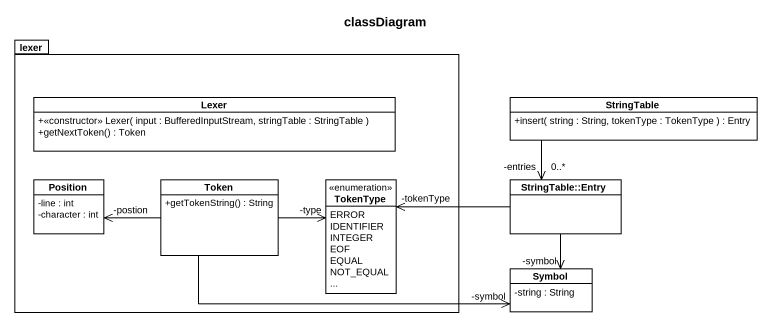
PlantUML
@startuml
title classDiagram
hide circle
hide empty members
skinparam classAttributeIconSize 0
package lexer {
  class Lexer {
    +<<constructor>> Lexer( input : BufferedInputStream, stringTable : StringTable )
    +getNextToken() : Token
  }
  class Position {
    -line : int
    -character : int
  }
  class Token {
    +getTokenString() : String
  }
  enum TokenType {
    ERROR
    IDENTIFIER
    INTEGER
    EOF
    EQUAL
    NOT_EQUAL
    ~...
  }
}
class StringTable {
  +insert( string : String, tokenType : TokenType ) : Entry
}
class "StringTable::Entry" as StringTable_Entry
class Symbol {
  -string : String
}
StringTable --> "-entries\n0..*" StringTable_Entry
Token -left-> "-postion" Position
Token -right-> "-type" TokenType
Token -right-> "-symbol" Symbol
StringTable_Entry -left-> "-tokenType" TokenType
StringTable_Entry --> "-symbol" Symbol
@enduml
